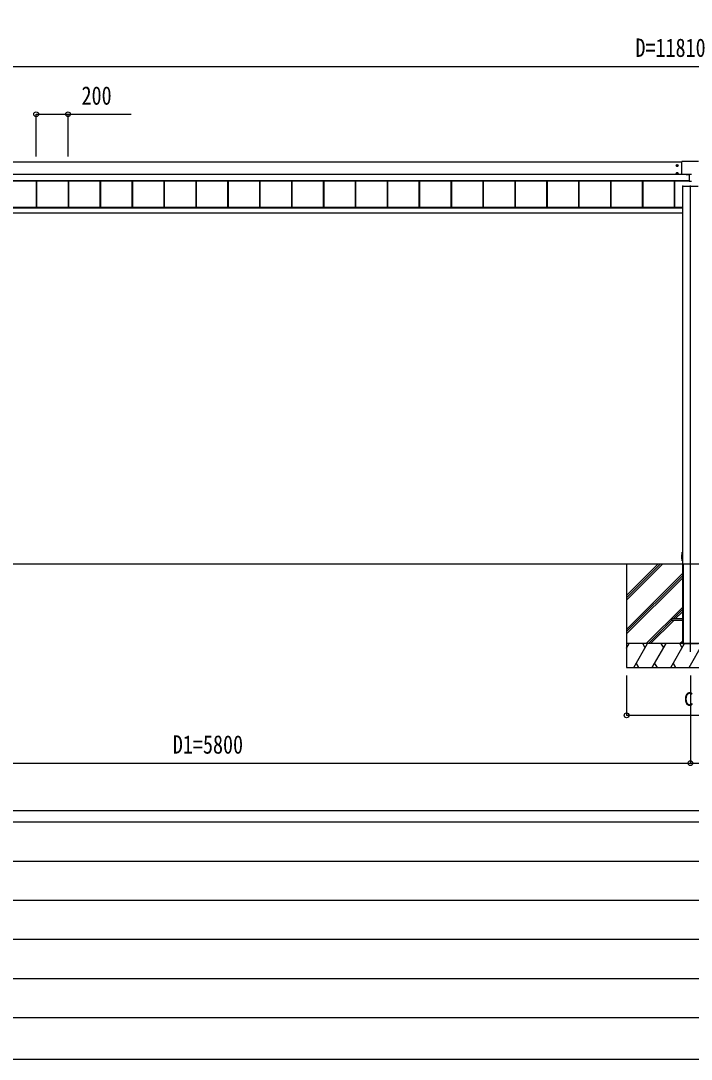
# Model space of a CAD drawing. Units: millimetres, scale not verified. Extents: x -14718 to 14718, y -10395 to 10395.
# Drawn here: x -10765 to -6562, y -10395 to -3880 of the extents above; entities that cross this region are included whole.
import ezdxf
from ezdxf.enums import TextEntityAlignment as Align

# ---------------------------------------------------------------- set-up
doc = ezdxf.new("R2010")
doc.units = ezdxf.units.MM
doc.header["$LTSCALE"] = 50
for name, color, linetype in [('0-3_YKK_12', 2, 'Continuous'), ('0-4_YKK_A1', 4, 'Continuous'), ('0-5_YKK_D', 6, 'Continuous'), ('0-6_YKK_ZWAK', 7, 'Continuous')]:
    doc.layers.add(name, color=color, linetype=linetype)
doc.styles.add('ＭＳ ゴシック', font='')
doc.styles.get('ＭＳ ゴシック').set_extended_font_data('MS Gothic')

msp = doc.modelspace()

# ---------------------------------------------------------------- linework, layer by layer
at = {"layer": '0-3_YKK_12'}
msp.add_line((-6567.41, -7840), (-6567.41, -4914.3), dxfattribs=at)
at = {"layer": '0-4_YKK_A1'}
for p, q in [((-6620.41, -4766.37), (-12314.41, -4766.37)), ((-6643.16, -4788.11), (-6657.66, -4788.11)), ((-6652.69, -4788.87), (-6653.41, -4788.87)), ((-6650.41, -4795.36), (-6650.41, -4780.86)), ((-6648.13, -4787.35), (-6647.41, -4787.35)), ((-6620.41, -4844.81), (-6620.41, -4763.15)), ((-6515.41, -4762.15), (-6619.41, -4762.15)), ((-6574.91, -4844.81), (-12465.91, -4844.81)), ((-6574.91, -4845.29), (-12465.91, -4845.29)), ((-6574.91, -4884.26), (-12465.91, -4884.26)), ((-6574.91, -4884.78), (-12465.91, -4884.78)), ((-12465.91, -4884.92), (-6574.91, -4884.92)), ((-6574.91, -4884.92), (-12465.91, -4884.92)), ((-10668.91, -4884.92), (-10668.91, -5051.15)), ((-10666.31, -4884.92), (-10666.31, -5051.15)), ((-10665.91, -4884.92), (-10665.91, -5051.15)), ((-10468.91, -4884.92), (-10468.91, -5051.15)), ((-10466.31, -4884.92), (-10466.31, -5051.15)), ((-10465.91, -4884.92), (-10465.91, -5051.15)), ((-10268.91, -4884.92), (-10268.91, -5051.15)), ((-10266.31, -4884.92), (-10266.31, -5051.15)), ((-10265.91, -4884.92), (-10265.91, -5051.15)), ((-10068.91, -4884.92), (-10068.91, -5051.15)), ((-10066.31, -4884.92), (-10066.31, -5051.15)), ((-10065.91, -4884.92), (-10065.91, -5051.15)), ((-9868.91, -4884.92), (-9868.91, -5051.15)), ((-9866.31, -4884.92), (-9866.31, -5051.15)), ((-9865.91, -4884.92), (-9865.91, -5051.15)), ((-9668.91, -4884.92), (-9668.91, -5051.15)), ((-9666.31, -4884.92), (-9666.31, -5051.15)), ((-9665.91, -4884.92), (-9665.91, -5051.15)), ((-9468.91, -4884.92), (-9468.91, -5051.15)), ((-9466.31, -4884.92), (-9466.31, -5051.15)), ((-9465.91, -4884.92), (-9465.91, -5051.15)), ((-9268.91, -4884.92), (-9268.91, -5051.15)), ((-9266.31, -4884.92), (-9266.31, -5051.15)), ((-9265.91, -4884.92), (-9265.91, -5051.15)), ((-9068.91, -4884.92), (-9068.91, -5051.15)), ((-9066.31, -4884.92), (-9066.31, -5051.15)), ((-9065.91, -4884.92), (-9065.91, -5051.15)), ((-8868.91, -4884.92), (-8868.91, -5051.15)), ((-8866.31, -4884.92), (-8866.31, -5051.15)), ((-8865.91, -4884.92), (-8865.91, -5051.15)), ((-8668.91, -4884.92), (-8668.91, -5051.15)), ((-8666.31, -4884.92), (-8666.31, -5051.15)), ((-8665.91, -4884.92), (-8665.91, -5051.15)), ((-8468.91, -4884.92), (-8468.91, -5051.15)), ((-8466.31, -4884.92), (-8466.31, -5051.15)), ((-8465.91, -4884.92), (-8465.91, -5051.15)), ((-8268.91, -4884.92), (-8268.91, -5051.15)), ((-8266.31, -4884.92), (-8266.31, -5051.15)), ((-8265.91, -4884.92), (-8265.91, -5051.15)), ((-8068.91, -4884.92), (-8068.91, -5051.15)), ((-8066.31, -4884.92), (-8066.31, -5051.15)), ((-8065.91, -4884.92), (-8065.91, -5051.15)), ((-7868.91, -4884.92), (-7868.91, -5051.15)), ((-7866.31, -4884.92), (-7866.31, -5051.15)), ((-7865.91, -4884.92), (-7865.91, -5051.15)), ((-7668.91, -4884.92), (-7668.91, -5051.15)), ((-7666.31, -4884.92), (-7666.31, -5051.15)), ((-7665.91, -4884.92), (-7665.91, -5051.15)), ((-7468.91, -4884.92), (-7468.91, -5051.15)), ((-7466.31, -4884.92), (-7466.31, -5051.15)), ((-7465.91, -4884.92), (-7465.91, -5051.15)), ((-7268.91, -4884.92), (-7268.91, -5051.15)), ((-7266.31, -4884.92), (-7266.31, -5051.15)), ((-7265.91, -4884.92), (-7265.91, -5051.15)), ((-7068.91, -4884.92), (-7068.91, -5051.15)), ((-7066.31, -4884.92), (-7066.31, -5051.15)), ((-7065.91, -4884.92), (-7065.91, -5051.15)), ((-6868.91, -4884.92), (-6868.91, -5051.15)), ((-6866.31, -4884.92), (-6866.31, -5051.15)), ((-6865.91, -4884.92), (-6865.91, -5051.15)), ((-6668.91, -4884.92), (-6668.91, -5051.15)), ((-6666.31, -4884.92), (-6666.31, -5051.15)), ((-6665.91, -4884.92), (-6665.91, -5051.15)), ((-6643.16, -4838.08), (-6657.66, -4838.08)), ((-6652.69, -4838.84), (-6653.41, -4838.84)), ((-6650.41, -4845.33), (-6650.41, -4830.83)), ((-6648.13, -4837.32), (-6647.41, -4837.32)), ((-6593.91, -4842.48), (-6593.91, -4844.81)), ((-6593.91, -4842.48), (-6574.91, -4842.48)), ((-6593.91, -4844.48), (-6574.91, -4844.48)), ((-6574.91, -4842.31), (-6574.91, -4887.45)), ((-6574.91, -4842.31), (-6559.91, -4842.31)), ((-6617.41, -4916.51), (-6617.41, -4916.8)), ((-6617.41, -4916.8), (-6617.41, -7283.5)), ((-6617.41, -4916.8), (-6617.11, -4916.8)), ((-6617.11, -4916.5), (-6615.21, -4916.5)), ((-6617.11, -4916.5), (-6617.11, -4916.8)), ((-6617.11, -4916.8), (-6517.71, -4916.8)), ((-6615.21, -4916.5), (-6615.21, -4916.8)), ((-6614.91, -4916.51), (-6614.91, -4916.8)), ((-6613.91, -4916.71), (-6614.91, -4916.71)), ((-6613.91, -4916.71), (-6613.91, -4916.8)), ((-6613.41, -4916.73), (-6613.41, -4916.8)), ((-6559.91, -4887.45), (-6574.91, -4887.45)), ((-6617.41, -5051.15), (-12317.41, -5051.15)), ((-6617.41, -5053.15), (-12317.41, -5053.15)), ((-6617.41, -5056.02), (-12317.41, -5056.02)), ((-6617.41, -5087.5), (-12316.56, -5087.5)), ((-6619.91, -7244.2), (-6619.64, -7213.3)), ((-12317.41, -7287.5), (-267.41, -7287.5)), ((-6967.41, -7287.5), (-6967.41, -7937.5)), ((-6967.41, -7514.13), (-6740.78, -7287.5)), ((-6967.41, -7485.85), (-6769.06, -7287.5)), ((-6967.41, -7499.99), (-6754.98, -7287.56)), ((-6619.71, -7267.2), (-6619.91, -7244.2)), ((-6617.41, -7283.5), (-6617.41, -7787.5)), ((-6617.41, -7287.5), (-6617.11, -7287.5)), ((-6617.41, -7287.5), (-6617.41, -7787.5)), ((-6617.11, -7287.5), (-6517.71, -7287.5)), ((-6614.91, -7287.5), (-6614.91, -7787.5)), ((-6613.41, -7287.5), (-6613.41, -7787.5)), ((-6967.41, -7697.98), (-6617.41, -7347.98)), ((-6967.41, -7712.12), (-6617.41, -7362.12)), ((-6967.41, -7726.26), (-6617.41, -7376.26)), ((-6844.8, -7787.5), (-6617.41, -7560.11)), ((-6676.16, -7633), (-6617.41, -7574.25)), ((-6662.02, -7633), (-6617.41, -7588.4)), ((-6830.66, -7787.5), (-6684.91, -7641.75)), ((-6816.52, -7787.5), (-6671.02, -7642)), ((-6684.91, -7633), (-6684.91, -7642)), ((-6617.41, -7633), (-6684.91, -7633)), ((-6617.41, -7642), (-6684.91, -7642)), ((-6167.41, -7787.5), (-6967.41, -7787.5)), ((-6967.41, -7816.44), (-6950.7, -7787.5)), ((-6167.41, -7787.5), (-6967.41, -7787.5)), ((-6965.7, -7813.48), (-6967.41, -7810.52)), ((-6921.84, -7937.5), (-6835.23, -7787.5)), ((-6850.23, -7813.48), (-6865.23, -7787.5)), ((-6806.36, -7937.5), (-6719.76, -7787.5)), ((-6734.76, -7813.48), (-6749.76, -7787.5)), ((-6690.89, -7937.5), (-6604.29, -7787.5)), ((-6619.29, -7813.48), (-6634.29, -7787.5)), ((-6632.67, -7787.5), (-6617.41, -7772.24)), ((-6617.41, -7787.5), (-6517.41, -7787.5)), ((-6575.42, -7937.5), (-6488.82, -7787.5)), ((-6967.41, -7937.5), (-6167.41, -7937.5)), ((-6906.84, -7911.52), (-6891.84, -7937.5)), ((-6791.37, -7911.52), (-6776.37, -7937.5)), ((-6675.9, -7911.52), (-6660.9, -7937.5))]:
    msp.add_line(p, q, dxfattribs=at)
for points in [[(-6650.41, -4782.34), (-6645.41, -4785.22), (-6645.41, -4791), (-6650.41, -4793.88), (-6655.41, -4791), (-6655.41, -4785.22)], [(-6650.41, -4832.31), (-6645.41, -4835.19), (-6645.41, -4840.97), (-6650.41, -4843.85), (-6655.41, -4840.97), (-6655.41, -4835.19)]]:
    msp.add_lwpolyline(points, close=True, dxfattribs=at)
for points in [[(-6653.41, -4788.87), (-6653.41, -4787.35), (-6652.69, -4787.35)], [(-6651.17, -4785.83), (-6651.17, -4785.11), (-6649.65, -4785.11), (-6649.65, -4785.83)], [(-6649.65, -4790.39), (-6649.65, -4791.11), (-6651.17, -4791.11), (-6651.17, -4790.39)], [(-6647.41, -4787.35), (-6647.41, -4788.87), (-6648.13, -4788.87)], [(-6653.41, -4838.84), (-6653.41, -4837.32), (-6652.69, -4837.32)], [(-6651.17, -4835.8), (-6651.17, -4835.08), (-6649.65, -4835.08), (-6649.65, -4835.8)], [(-6649.65, -4840.36), (-6649.65, -4841.08), (-6651.17, -4841.08), (-6651.17, -4840.36)], [(-6647.41, -4837.32), (-6647.41, -4838.84), (-6648.13, -4838.84)], [(-6619.34, -7213), (-6619.14, -7213), (-6617.41, -7213)], [(-6617.41, -7267.5), (-6619.21, -7267.5), (-6619.41, -7267.5)], [(-6617.11, -7287.5), (-6517.71, -7287.5), (-6517.41, -7287.5)]]:
    msp.add_lwpolyline(points, dxfattribs=at)
for centre, radius in [((-6650.41, -4788.11), 6.25), ((-6650.41, -4788.11), 5), ((-6650.41, -4838.08), 6.25), ((-6650.41, -4838.08), 5)]:
    msp.add_circle(centre, radius, dxfattribs=at)
for centre, radius, start, end in [((-6650.41, -4788.11), 5.58, 153.74848, 206.25152), ((-6650.41, -4788.11), 5.58, 93.74848, 146.25152), ((-6650.41, -4788.11), 5.58, 213.74848, 266.25152), ((-6652.69, -4785.83), 1.52, 270, 0), ((-6652.69, -4790.39), 1.52, 0, 90), ((-6650.41, -4788.11), 5.58, 33.74848, 86.25152), ((-6650.41, -4788.11), 5.58, 273.74848, 326.25152), ((-6648.13, -4785.83), 1.52, 180, 270), ((-6648.13, -4790.39), 1.52, 90, 180), ((-6650.41, -4788.11), 5.58, 333.74848, 26.25152), ((-6619.41, -4763.15), 1, 89.98255, 179.98254), ((-6650.41, -4838.08), 5.58, 153.74848, 206.25152), ((-6650.41, -4838.08), 5.58, 93.74848, 146.25152), ((-6650.41, -4838.08), 5.58, 213.74848, 266.25152), ((-6652.69, -4835.8), 1.52, 270, 0), ((-6652.69, -4840.36), 1.52, 0, 90), ((-6650.41, -4838.08), 5.58, 33.74848, 86.25152), ((-6650.41, -4838.08), 5.58, 273.74848, 326.25152), ((-6648.13, -4835.8), 1.52, 180, 270), ((-6648.13, -4840.36), 1.52, 90, 180), ((-6650.41, -4838.08), 5.58, 333.74848, 26.25152), ((-6619.34, -7213.3), 0.3, 90, 179.5), ((-6619.41, -7267.2), 0.3, 180.5, 270)]:
    msp.add_arc(centre, radius, start, end, dxfattribs=at)
for centre, major_axis, start_param, end_param in [((-6617.11, -4916.51), (0.3, 0), 1.5707963, 3.1415927), ((-6615.21, -4916.51), (0.3, 0), 6.2831853, 7.8539816), ((-6613.91, -4916.73), (0.5, 0), 6.2831853, 7.8539816)]:
    msp.add_ellipse(centre, major_axis=major_axis, ratio=0.034921, start_param=start_param, end_param=end_param, dxfattribs=at)
at = {"layer": '0-5_YKK_D'}
for p, q in [((-12297.41, -4166.37), (-837.41, -4166.37)), ((-10668.91, -4731.21), (-10668.91, -4465.37)), ((-10468.91, -4731.21), (-10468.91, -4465.37)), ((-6967.41, -7987.5), (-6967.41, -8238.5)), ((-6567.41, -7987.5), (-6567.41, -8538.5)), ((-6567.41, -7987.5), (-6567.41, -8538.5)), ((-6967.41, -8237.5), (-6167.41, -8237.5)), ((-12367.41, -8537.5), (-6567.41, -8537.5)), ((-6567.41, -8537.5), (-767.41, -8537.5))]:
    msp.add_line(p, q, dxfattribs=at)
msp.add_lwpolyline([(-10668.91, -4466.37), (-10468.91, -4466.37), (-10073.81, -4466.37)], dxfattribs=at)
for centre in [(-10668.91, -4466.37), (-10468.91, -4466.37), (-6967.41, -8237.5), (-6567.41, -8537.5), (-6567.41, -8537.5)]:
    msp.add_circle(centre, 14.88, dxfattribs=at)
at = {"layer": '0-6_YKK_ZWAK'}
for p, q in [((13632.57, -8837.5), (-13667.43, -8837.5)), ((-4567.43, -8907.5), (-13667.43, -8907.5)), ((-13518.68, -9152.5), (-4742.43, -9152.5)), ((-13518.68, -9397.5), (-4742.43, -9397.5)), ((-13518.68, -9642.5), (-4742.43, -9642.5)), ((-13518.68, -9887.5), (-4742.43, -9887.5)), ((-13667.43, -10132.5), (-4567.43, -10132.5))]:
    msp.add_line(p, q, dxfattribs=at)
msp.add_lwpolyline([(-14717.5, -10395), (14717.5, -10395), (14717.5, 10395), (-14717.5, 10395)], close=True, dxfattribs=at)

# ---------------------------------------------------------------- texts
at = {"layer": '0-5_YKK_D', "style": 'ＭＳ ゴシック', "width": 0.8}
for s, p in [('D=11810', (-6911.81, -4141.37)), ('200', (-10384.41, -4441.37)), ('c', (-6609.41, -8212.5)), ('D1=5800', (-9811.81, -8512.5))]:
    msp.add_text(s, height=115.5, dxfattribs=at).set_placement(p, align=Align.BOTTOM_LEFT)

doc.saveas('drawing.dxf')
